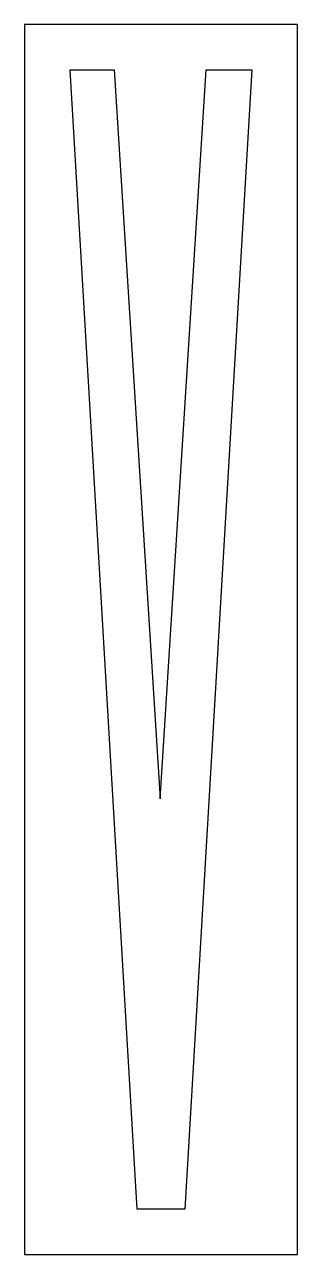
# Model space of a CAD drawing. Extents: x 0 to 24, y 0 to 108.
import ezdxf

# ---------------------------------------------------------------- set-up
doc = ezdxf.new("R2010")
doc.units = 0
doc.layers.add('CUT', color=7, linetype='Continuous')
doc.layers.add('OUTSIDE', color=1, linetype='Continuous')

msp = doc.modelspace()

# ---------------------------------------------------------------- linework, layer by layer
at = {"layer": 'CUT'}
msp.add_lwpolyline([(7.89, 104.02), (11.93, 40), (15.96, 104.02), (20, 104.02), (14.09, 3.98), (9.91, 3.98), (4, 104.02)], close=True, dxfattribs=at)
at = {"layer": 'OUTSIDE'}
msp.add_lwpolyline([(0, 0), (24, 0), (24, 108), (0, 108)], close=True, dxfattribs=at)

doc.saveas('drawing.dxf')
